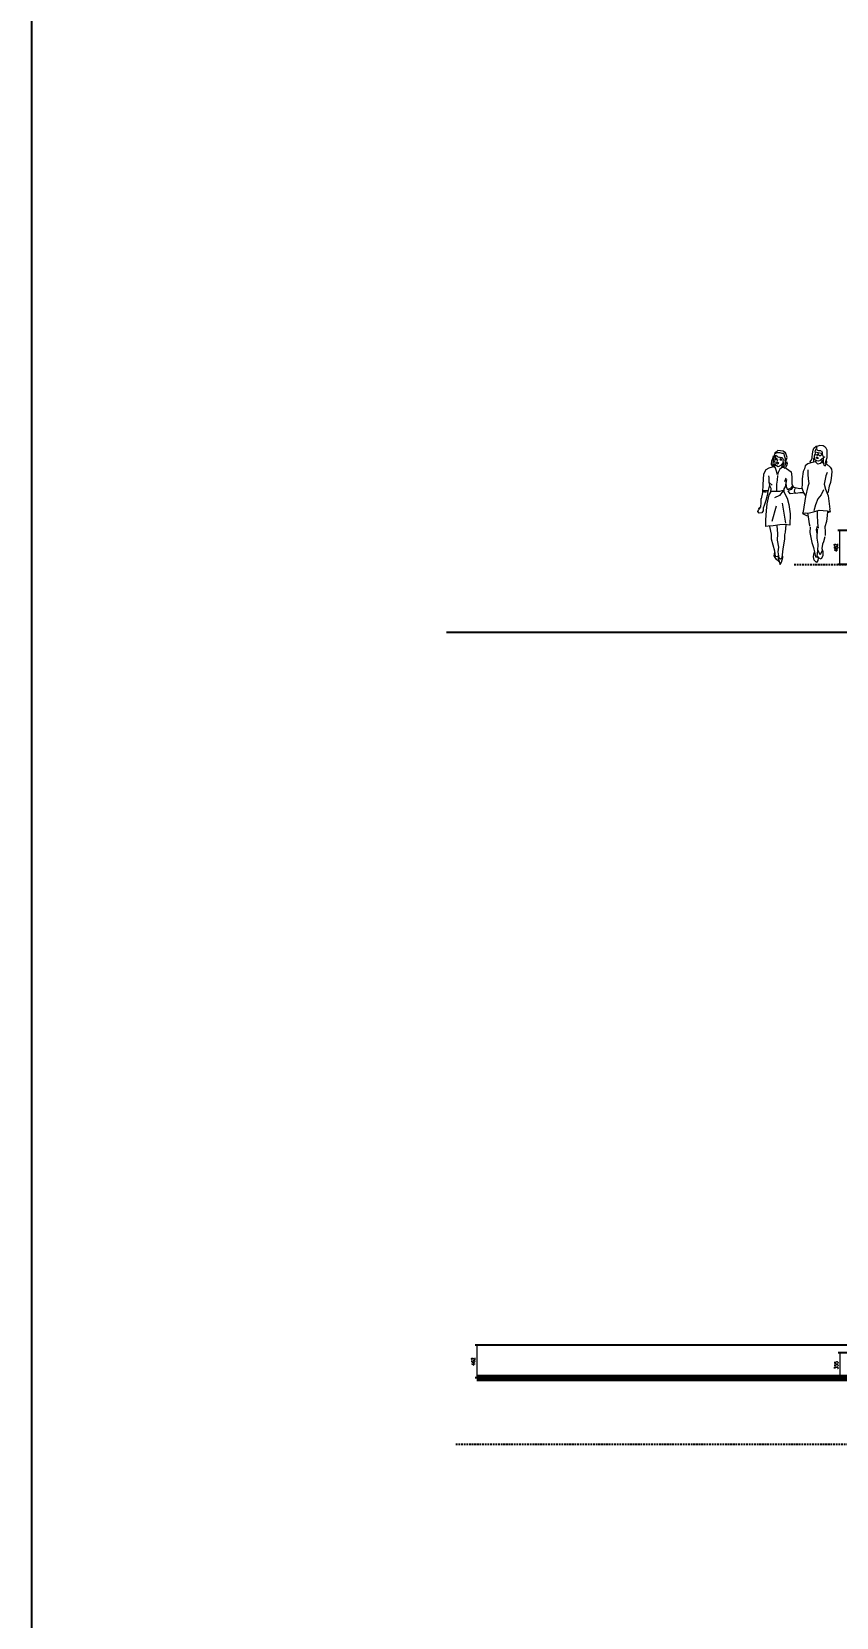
# Model space of a CAD drawing. Header units: millimetres. Extents: x -73920 to 111210, y -48963 to 87920.
# Drawn here: x 10010 to 21442, y 18900 to 41448 of the extents above; entities that cross this region are included whole.
import ezdxf

# ---------------------------------------------------------------- set-up
doc = ezdxf.new("R2010")
doc.units = ezdxf.units.MM
doc.header["$LTSCALE"] = 100
doc.header["$MEASUREMENT"] = 0
doc.linetypes.add('DOT2', pattern=[0.125, 0, -0.125])
doc.linetypes.add('HIDDEN', pattern=[0.375, 0.25, -0.125])
for name, color, linetype in [('A-HATCH', 251, 'Continuous'), ('POTONGAN', 5, 'Continuous'), ('water', 150, 'DOT2')]:
    doc.layers.add(name, color=color, linetype=linetype)
doc.layers.add('EFECTOS', color=151, linetype='Continuous', lineweight=20)
doc.styles.add('DIM25', font='simplex.shx', dxfattribs={"width": 0.85, "height": 50})
doc.dimstyles.new('DIM25', dxfattribs={"dimtxt": 500, "dimasz": 1, "dimexe": 25, "dimexo": 20, "dimgap": 25, "dimtad": 1, "dimdec": 0, "dimzin": 0, "dimdsep": 46, "dimtxsty": 'DIM25', "dimblk": 'Tick', "dimcen": 0.09, "dimdle": 25, "dimclrd": 256, "dimclre": 256, "dimclrt": 1, "dimadec": 0, "dimazin": 0, "dimtfac": 1, "dimtdec": 0, "dimtix": 1, "dimtmove": 2, "dimatfit": 3, "dimldrblk": 'Tick', "dimfxl": 1, "dimtolj": 1, "dimtzin": 0, "dimlwd": 5, "dimarcsym": 0})

# ---------------------------------------------------------------- blocks, each defined once
blk = doc.blocks.new('Tick')
at = {"const_width": 4}
blk.add_lwpolyline([(-7, -7), (7, 7)], dxfattribs=at)
blk = doc.blocks.new('*D128')
at = {"layer": 'A-HATCH', "lineweight": -2, "transparency": 16777216}
for p, q in [((21722, 22768), (16310, 22768)), ((21722, 22306), (16310, 22306))]:
    blk.add_line(p, q, dxfattribs=at)
at = {"layer": 'A-HATCH', "lineweight": 5, "transparency": 16777216}
blk.add_line((16335, 22767), (16335, 22307), dxfattribs=at)
at = {"layer": 'DEFPOINTS', "color": 0, "transparency": 16777216}
for p in [(21742, 22768), (16335, 22306), (21742, 22306)]:
    blk.add_point(p, dxfattribs=at)
at = {"layer": 'A-HATCH', "lineweight": 5, "transparency": 16777216}
for p, rotation in [((16335, 22768), 90), ((16335, 22306), 270)]:
    blk.add_blockref('Tick', p, dxfattribs=dict(at, rotation=rotation))
at = {"layer": 'A-HATCH', "color": 1, "transparency": 16777216, "insert": (16285, 22537), "char_height": 50, "attachment_point": 5, "rotation": 90, "style": 'DIM25'}
blk.add_mtext('\\A1;462', dxfattribs=at)
blk = doc.blocks.new('*D129')
at = {"layer": 'A-HATCH', "lineweight": -2, "transparency": 16777216}
for p, q in [((21722, 22661), (21467, 22661)), ((21702, 22306), (21467, 22306))]:
    blk.add_line(p, q, dxfattribs=at)
at = {"layer": 'A-HATCH', "lineweight": 5, "transparency": 16777216}
blk.add_line((21492, 22660), (21492, 22307), dxfattribs=at)
at = {"layer": 'DEFPOINTS', "color": 0, "transparency": 16777216}
for p in [(21742, 22661), (21492, 22306), (21722, 22306)]:
    blk.add_point(p, dxfattribs=at)
at = {"layer": 'A-HATCH', "lineweight": 5, "transparency": 16777216}
for p, rotation in [((21492, 22661), 90), ((21492, 22306), 270)]:
    blk.add_blockref('Tick', p, dxfattribs=dict(at, rotation=rotation))
at = {"layer": 'A-HATCH', "color": 1, "transparency": 16777216, "insert": (21442, 22484), "char_height": 50, "attachment_point": 5, "rotation": 90, "style": 'DIM25'}
blk.add_mtext('\\A1;355', dxfattribs=at)
blk = doc.blocks.new('*D132')
at = {"layer": 'A-HATCH', "lineweight": -2, "transparency": 16777216}
for p, q in [((21595, 34354), (21464, 34354)), ((21595, 33871), (21464, 33871))]:
    blk.add_line(p, q, dxfattribs=at)
at = {"layer": 'A-HATCH', "lineweight": 5, "transparency": 16777216}
blk.add_line((21489, 34353), (21489, 33872), dxfattribs=at)
at = {"layer": 'DEFPOINTS', "color": 0, "transparency": 16777216}
for p in [(21615, 34354), (21489, 33871), (21615, 33871)]:
    blk.add_point(p, dxfattribs=at)
at = {"layer": 'A-HATCH', "lineweight": 5, "transparency": 16777216}
for p, rotation in [((21489, 34354), 90), ((21489, 33871), 270)]:
    blk.add_blockref('Tick', p, dxfattribs=dict(at, rotation=rotation))
at = {"layer": 'A-HATCH', "color": 1, "transparency": 16777216, "insert": (21439, 34112), "char_height": 50, "attachment_point": 5, "rotation": 90, "style": 'DIM25'}
blk.add_mtext('\\A1;482', dxfattribs=at)
blk = doc.blocks.new('Pe1-m17')
for p, q in [((-0.317, 1.57), (-0.336, 1.553)), ((-0.277, 1.563), (-0.317, 1.57)), ((-0.243, 1.558), (-0.277, 1.563)), ((0.17, 1.523), (0.18, 1.572)), ((0.18, 1.572), (0.192, 1.602)), ((0.192, 1.602), (0.223, 1.63)), ((0.209, 1.553), (0.214, 1.569)), ((0.214, 1.569), (0.229, 1.592)), ((0.223, 1.63), (0.237, 1.629)), ((0.229, 1.592), (0.236, 1.599)), ((0.239, 1.579), (0.231, 1.589)), ((0.233, 1.613), (0.234, 1.625)), ((0.236, 1.599), (0.233, 1.613)), ((0.237, 1.629), (0.265, 1.639)), ((0.247, 1.569), (0.239, 1.579)), ((0.26, 1.563), (0.247, 1.569)), ((0.279, 1.563), (0.26, 1.563)), ((0.321, 1.635), (0.265, 1.64)), ((0.293, 1.563), (0.279, 1.563)), ((0.296, 1.567), (0.307, 1.539)), ((0.348, 1.618), (0.321, 1.635)), ((0.362, 1.602), (0.348, 1.618)), ((0.377, 1.576), (0.362, 1.602)), ((0.377, 1.549), (0.377, 1.576)), ((-0.403, 1.374), (-0.401, 1.424)), ((-0.387, 1.35), (-0.403, 1.374)), ((-0.401, 1.424), (-0.385, 1.456)), ((-0.348, 1.356), (-0.395, 1.333)), ((-0.381, 1.425), (-0.388, 1.373)), ((-0.388, 1.373), (-0.356, 1.374)), ((-0.364, 1.353), (-0.387, 1.35)), ((-0.385, 1.456), (-0.375, 1.496)), ((-0.373, 1.481), (-0.381, 1.425)), ((-0.361, 1.521), (-0.373, 1.481)), ((-0.35, 1.322), (-0.371, 1.339)), ((-0.336, 1.553), (-0.361, 1.536)), ((-0.327, 1.538), (-0.361, 1.521)), ((-0.358, 1.418), (-0.351, 1.459)), ((-0.353, 1.395), (-0.358, 1.418)), ((-0.348, 1.361), (-0.353, 1.395)), ((-0.351, 1.486), (-0.344, 1.502)), ((-0.351, 1.459), (-0.351, 1.486)), ((-0.31, 1.342), (-0.348, 1.361)), ((-0.346, 1.459), (-0.344, 1.449)), ((-0.331, 1.457), (-0.346, 1.459)), ((-0.344, 1.502), (-0.325, 1.488)), ((-0.344, 1.449), (-0.329, 1.449)), ((-0.334, 1.401), (-0.333, 1.391)), ((-0.309, 1.398), (-0.334, 1.401)), ((-0.333, 1.391), (-0.321, 1.383)), ((-0.327, 1.452), (-0.331, 1.457)), ((-0.315, 1.442), (-0.329, 1.425)), ((-0.329, 1.425), (-0.323, 1.416)), ((-0.284, 1.538), (-0.327, 1.538)), ((-0.325, 1.488), (-0.31, 1.474)), ((-0.321, 1.383), (-0.302, 1.391)), ((-0.31, 1.474), (-0.292, 1.482)), ((-0.27, 1.361), (-0.31, 1.342)), ((-0.3, 1.391), (-0.309, 1.398)), ((-0.292, 1.482), (-0.287, 1.472)), ((-0.287, 1.472), (-0.257, 1.469)), ((-0.278, 1.447), (-0.287, 1.444)), ((-0.287, 1.444), (-0.284, 1.439)), ((-0.255, 1.528), (-0.284, 1.538)), ((-0.284, 1.439), (-0.261, 1.439)), ((-0.268, 1.447), (-0.278, 1.447)), ((-0.238, 1.408), (-0.27, 1.361)), ((-0.261, 1.439), (-0.268, 1.447)), ((-0.263, 1.353), (-0.243, 1.336)), ((-0.257, 1.469), (-0.24, 1.444)), ((-0.228, 1.525), (-0.255, 1.528)), ((-0.251, 1.379), (-0.246, 1.354)), ((-0.24, 1.444), (-0.248, 1.418)), ((-0.248, 1.418), (-0.233, 1.39)), ((-0.246, 1.354), (-0.216, 1.35)), ((-0.224, 1.545), (-0.243, 1.558)), ((-0.233, 1.39), (-0.24, 1.362)), ((-0.221, 1.496), (-0.228, 1.525)), ((-0.207, 1.543), (-0.224, 1.545)), ((-0.207, 1.452), (-0.221, 1.496)), ((-0.216, 1.35), (-0.203, 1.393)), ((-0.214, 1.432), (-0.207, 1.452)), ((-0.203, 1.393), (-0.214, 1.432)), ((-0.196, 1.353), (-0.214, 1.318)), ((-0.196, 1.498), (-0.207, 1.543)), ((-0.203, 1.418), (-0.186, 1.469)), ((-0.186, 1.469), (-0.196, 1.498)), ((-0.186, 1.385), (-0.196, 1.353)), ((-0.192, 1.415), (-0.186, 1.385)), ((0.07, 1.352), (0.057, 1.313)), ((0.104, 1.381), (0.07, 1.352)), ((0.148, 1.394), (0.104, 1.381)), ((0.14, 1.409), (0.15, 1.424)), ((0.145, 1.401), (0.14, 1.409)), ((0.173, 1.402), (0.148, 1.394)), ((0.15, 1.424), (0.167, 1.459)), ((0.167, 1.475), (0.17, 1.523)), ((0.167, 1.459), (0.167, 1.475)), ((0.211, 1.411), (0.173, 1.402)), ((0.194, 1.466), (0.186, 1.45)), ((0.186, 1.45), (0.186, 1.416)), ((0.201, 1.49), (0.204, 1.512)), ((0.204, 1.464), (0.201, 1.49)), ((0.206, 1.444), (0.204, 1.464)), ((0.209, 1.532), (0.206, 1.515)), ((0.206, 1.515), (0.217, 1.508)), ((0.214, 1.433), (0.206, 1.444)), ((0.292, 1.525), (0.209, 1.544)), ((0.209, 1.544), (0.209, 1.532)), ((0.216, 1.425), (0.211, 1.411)), ((0.233, 1.422), (0.214, 1.433)), ((0.218, 1.407), (0.214, 1.41)), ((0.217, 1.508), (0.238, 1.514)), ((0.23, 1.392), (0.218, 1.407)), ((0.247, 1.468), (0.224, 1.473)), ((0.224, 1.473), (0.23, 1.466)), ((0.23, 1.466), (0.234, 1.457)), ((0.247, 1.379), (0.23, 1.392)), ((0.255, 1.419), (0.233, 1.422)), ((0.246, 1.519), (0.234, 1.501)), ((0.234, 1.501), (0.236, 1.491)), ((0.234, 1.457), (0.255, 1.461)), ((0.238, 1.514), (0.247, 1.521)), ((0.247, 1.521), (0.254, 1.521)), ((0.257, 1.462), (0.247, 1.468)), ((0.281, 1.385), (0.247, 1.379)), ((0.254, 1.521), (0.251, 1.522)), ((0.251, 1.522), (0.254, 1.51)), ((0.254, 1.51), (0.265, 1.499)), ((0.281, 1.429), (0.255, 1.419)), ((0.265, 1.499), (0.287, 1.499)), ((0.304, 1.446), (0.281, 1.429)), ((0.3, 1.413), (0.281, 1.385)), ((0.287, 1.499), (0.298, 1.51)), ((0.305, 1.521), (0.292, 1.524)), ((0.298, 1.51), (0.305, 1.521)), ((0.3, 1.432), (0.3, 1.413)), ((0.319, 1.462), (0.304, 1.446)), ((0.304, 1.411), (0.321, 1.398)), ((0.307, 1.539), (0.308, 1.519)), ((0.308, 1.519), (0.312, 1.505)), ((0.312, 1.505), (0.319, 1.485)), ((0.319, 1.485), (0.335, 1.481)), ((0.326, 1.485), (0.319, 1.466)), ((0.319, 1.466), (0.321, 1.439)), ((0.321, 1.439), (0.32, 1.415)), ((0.32, 1.415), (0.322, 1.405)), ((0.322, 1.405), (0.327, 1.393)), ((0.327, 1.393), (0.327, 1.382)), ((0.327, 1.382), (0.329, 1.362)), ((0.329, 1.362), (0.347, 1.356)), ((0.335, 1.481), (0.346, 1.477)), ((0.347, 1.356), (0.359, 1.368)), ((0.358, 1.435), (0.35, 1.387)), ((0.359, 1.368), (0.365, 1.384)), ((0.365, 1.384), (0.374, 1.404)), ((0.37, 1.441), (0.375, 1.47)), ((0.374, 1.404), (0.37, 1.441)), ((0.373, 1.375), (0.42, 1.333)), ((0.375, 1.498), (0.377, 1.519)), ((0.375, 1.47), (0.375, 1.498)), ((0.377, 1.519), (0.377, 1.549)), ((-0.516, 1.238), (-0.526, 1.093)), ((-0.483, 1.298), (-0.516, 1.238)), ((-0.443, 1.323), (-0.483, 1.298)), ((-0.395, 1.333), (-0.443, 1.323)), ((-0.438, 1.191), (-0.441, 1.211)), ((-0.438, 1.123), (-0.438, 1.191)), ((-0.425, 1.065), (-0.438, 1.123)), ((-0.395, 1.083), (-0.437, 1.118)), ((-0.333, 1.278), (-0.35, 1.322)), ((-0.326, 1.151), (-0.337, 1.095)), ((-0.32, 1.229), (-0.333, 1.278)), ((-0.322, 1.219), (-0.326, 1.151)), ((-0.313, 1.261), (-0.32, 1.229)), ((-0.288, 1.307), (-0.313, 1.261)), ((-0.25, 1.337), (-0.288, 1.307)), ((-0.236, 1.329), (-0.243, 1.337)), ((-0.243, 1.336), (-0.195, 1.318)), ((-0.214, 1.318), (-0.236, 1.329)), ((-0.202, 1.18), (-0.222, 1.131)), ((-0.193, 1.16), (-0.213, 1.058)), ((-0.193, 1.06), (-0.197, 1.123)), ((-0.195, 1.318), (-0.127, 1.271)), ((-0.127, 1.271), (-0.118, 1.198)), ((-0.118, 1.198), (-0.118, 1.151)), ((-0.118, 1.151), (-0.118, 1.095)), ((0.028, 1.173), (0.026, 1.09)), ((0.039, 1.274), (0.028, 1.173)), ((0.057, 1.313), (0.039, 1.274)), ((0.107, 1.297), (0.107, 1.23)), ((0.107, 1.23), (0.112, 1.172)), ((0.112, 1.172), (0.119, 1.106)), ((0.34, 1.119), (0.337, 1.094)), ((0.358, 1.211), (0.34, 1.119)), ((0.375, 1.262), (0.358, 1.211)), ((0.422, 1.118), (0.405, 1.069)), ((0.42, 1.333), (0.437, 1.309)), ((0.435, 1.181), (0.422, 1.118)), ((0.441, 1.27), (0.435, 1.181)), ((0.437, 1.309), (0.441, 1.27)), ((-0.552, 0.835), (-0.552, 0.896)), ((-0.531, 0.98), (-0.551, 0.89)), ((-0.526, 1.093), (-0.531, 0.98)), ((-0.518, 1.002), (-0.531, 1.015)), ((-0.503, 0.982), (-0.528, 0.988)), ((-0.488, 1.002), (-0.518, 1.002)), ((-0.486, 0.982), (-0.503, 0.982)), ((-0.455, 1.008), (-0.488, 1.002)), ((-0.463, 0.988), (-0.486, 0.982)), ((-0.468, 0.935), (-0.483, 0.868)), ((-0.455, 0.993), (-0.468, 0.935)), ((-0.465, 0.817), (-0.438, 0.945)), ((-0.433, 1.085), (-0.455, 0.993)), ((-0.438, 0.945), (-0.413, 0.982)), ((-0.408, 1.035), (-0.425, 1.065)), ((-0.413, 0.982), (-0.408, 1.035)), ((-0.291, 0.993), (-0.41, 0.993)), ((-0.291, 0.937), (-0.361, 0.903)), ((-0.337, 1.095), (-0.337, 0.998)), ((-0.229, 1.013), (-0.291, 0.993)), ((-0.243, 1), (-0.291, 0.937)), ((-0.23, 1.028), (-0.233, 0.99)), ((-0.233, 0.99), (-0.183, 0.9)), ((-0.213, 1.058), (-0.23, 1.028)), ((-0.177, 1.013), (-0.193, 1.06)), ((-0.183, 0.9), (-0.16, 0.81)), ((-0.135, 1.04), (-0.177, 1.023)), ((-0.143, 0.958), (-0.17, 1.002)), ((-0.127, 1.02), (-0.165, 1.005)), ((-0.062, 0.968), (-0.143, 0.958)), ((-0.113, 1.068), (-0.135, 1.04)), ((-0.113, 1.038), (-0.127, 1.02)), ((-0.118, 1.095), (-0.1, 1.063)), ((-0.09, 1.063), (-0.113, 1.038)), ((-0.093, 1.054), (-0.055, 1.044)), ((-0.078, 1.034), (-0.086, 0.999)), ((-0.086, 0.999), (-0.073, 0.97)), ((-0.064, 0.967), (-0.008, 0.977)), ((-0.055, 1.044), (-0.007, 1.036)), ((-0.008, 0.977), (0.043, 0.978)), ((-0.007, 1.036), (0.021, 1.04)), ((0.026, 1.09), (0.021, 1.044)), ((0.021, 1.044), (0.049, 0.964)), ((0.074, 0.923), (0.042, 0.712)), ((0.049, 0.968), (0.073, 0.931)), ((0.104, 1.064), (0.074, 0.923)), ((0.119, 1.106), (0.104, 1.064)), ((0.291, 0.946), (0.245, 0.891)), ((0.324, 1.018), (0.291, 0.946)), ((0.337, 1.094), (0.356, 1.024)), ((0.356, 1.024), (0.393, 0.932)), ((0.391, 0.992), (0.385, 0.972)), ((0.405, 1.069), (0.39, 0.991)), ((0.393, 0.932), (0.413, 0.745)), ((-0.596, 0.712), (-0.586, 0.735)), ((-0.58, 0.687), (-0.596, 0.712)), ((-0.586, 0.735), (-0.566, 0.76)), ((-0.582, 0.751), (-0.578, 0.764)), ((-0.575, 0.749), (-0.582, 0.751)), ((-0.541, 0.692), (-0.58, 0.687)), ((-0.578, 0.764), (-0.556, 0.775)), ((-0.556, 0.775), (-0.552, 0.835)), ((-0.523, 0.722), (-0.541, 0.692)), ((-0.506, 0.797), (-0.523, 0.757)), ((-0.523, 0.757), (-0.523, 0.722)), ((-0.483, 0.868), (-0.506, 0.797)), ((-0.483, 0.592), (-0.475, 0.72)), ((-0.475, 0.72), (-0.465, 0.817)), ((-0.34, 0.785), (-0.402, 0.57)), ((-0.257, 0.827), (-0.209, 0.549)), ((-0.16, 0.81), (-0.143, 0.677)), ((-0.143, 0.677), (-0.147, 0.517)), ((0.038, 0.706), (0.029, 0.684)), ((0.029, 0.684), (0.073, 0.691)), ((0.101, 0.645), (0.036, 0.678)), ((0.073, 0.691), (0.11, 0.687)), ((0.099, 0.687), (0.11, 0.637)), ((0.11, 0.687), (0.184, 0.706)), ((0.184, 0.706), (0.264, 0.73)), ((0.212, 0.806), (0.191, 0.719)), ((0.245, 0.891), (0.212, 0.806)), ((0.239, 0.715), (0.239, 0.667)), ((0.264, 0.73), (0.378, 0.721)), ((0.38, 0.71), (0.376, 0.654)), ((0.378, 0.721), (0.424, 0.708)), ((0.42, 0.708), (0.38, 0.693)), ((0.424, 0.708), (0.415, 0.743)), ((-0.483, 0.502), (-0.483, 0.592)), ((-0.453, 0.504), (-0.483, 0.502)), ((-0.383, 0.509), (-0.453, 0.504)), ((-0.433, 0.501), (-0.411, 0.394)), ((-0.286, 0.525), (-0.383, 0.509)), ((-0.317, 0.397), (-0.327, 0.513)), ((-0.218, 0.527), (-0.286, 0.525)), ((-0.147, 0.517), (-0.218, 0.527)), ((-0.205, 0.523), (-0.213, 0.419)), ((0.11, 0.637), (0.125, 0.536)), ((0.125, 0.536), (0.134, 0.506)), ((0.136, 0.491), (0.133, 0.415)), ((0.239, 0.501), (0.221, 0.453)), ((0.221, 0.453), (0.234, 0.4)), ((0.237, 0.336), (0.242, 0.458)), ((0.239, 0.667), (0.241, 0.545)), ((0.241, 0.545), (0.252, 0.477)), ((0.242, 0.458), (0.247, 0.468)), ((0.369, 0.571), (0.345, 0.495)), ((0.345, 0.495), (0.347, 0.431)), ((0.376, 0.654), (0.369, 0.571)), ((-0.411, 0.394), (-0.411, 0.327)), ((-0.411, 0.327), (-0.363, 0.157)), ((-0.321, 0.31), (-0.317, 0.397)), ((-0.302, 0.208), (-0.321, 0.31)), ((-0.224, 0.324), (-0.247, 0.186)), ((-0.222, 0.382), (-0.224, 0.324)), ((-0.213, 0.419), (-0.222, 0.382)), ((0.133, 0.415), (0.163, 0.275)), ((0.163, 0.275), (0.186, 0.207)), ((0.249, 0.25), (0.237, 0.336)), ((0.244, 0.159), (0.249, 0.25)), ((0.313, 0.25), (0.302, 0.189)), ((0.328, 0.283), (0.313, 0.25)), ((0.343, 0.356), (0.328, 0.283)), ((0.347, 0.431), (0.347, 0.375)), ((-0.368, 0.087), (-0.36, 0.14)), ((-0.341, 0.041), (-0.368, 0.087)), ((-0.363, 0.157), (-0.353, 0.085)), ((-0.353, 0.085), (-0.314, 0.077)), ((-0.302, 0.009), (-0.341, 0.041)), ((-0.312, 0.145), (-0.302, 0.208)), ((-0.297, 0.058), (-0.312, 0.145)), ((-0.31, 0.099), (-0.31, 0.056)), ((-0.31, 0.056), (-0.285, -0.034)), ((-0.278, 0.041), (-0.297, 0.058)), ((-0.261, 0.058), (-0.278, 0.041)), ((-0.263, 0), (-0.247, 0.063)), ((-0.247, 0.186), (-0.261, 0.058)), ((-0.247, 0.063), (-0.251, 0.106)), ((0.186, 0.207), (0.211, 0.073)), ((0.186, 0.073), (0.196, 0.136)), ((0.196, 0.027), (0.186, 0.073)), ((0.227, -0.006), (0.196, 0.027)), ((0.211, 0.073), (0.242, 0.068)), ((0.244, 0.022), (0.227, -0.006)), ((0.239, 0.09), (0.244, 0.159)), ((0.264, 0.057), (0.239, 0.09)), ((0.252, 0.057), (0.244, 0.022)), ((0.267, 0.129), (0.249, 0.162)), ((0.295, 0.042), (0.264, 0.057)), ((0.277, 0.101), (0.267, 0.129)), ((0.305, 0.162), (0.277, 0.101)), ((0.318, 0.093), (0.295, 0.042)), ((0.302, 0.189), (0.315, 0.151)), ((0.315, 0.151), (0.318, 0.093)), ((-0.285, -0.034), (-0.263, 0))]:
    blk.add_line(p, q)

msp = doc.modelspace()

# ---------------------------------------------------------------- linework, layer by layer
at = {"layer": 'A-HATCH', "linetype": 'HIDDEN'}
for p, q in [((20844.40833309, 33871.40020208), (40930.09096282, 33871.40020208)), ((16035.87273264, 21360.82676583), (36121.55536237, 21360.82676583))]:
    msp.add_line(p, q, dxfattribs=at)
at = {"layer": 'A-HATCH', "color": 0, "linetype": 'ByBlock', "lineweight": 200}
msp.add_line((16334.96082651, 22306.03136931), (41366.49688298, 22306.03136931), dxfattribs=at)
at = {"layer": 'POTONGAN', "linetype": 'Continuous'}
msp.add_line((36368.92894696, 32906.36522965), (15904.05981102, 32906.36522965), dxfattribs=at)
at = {"layer": 'water', "color": 0, "linetype": 'ByBlock', "lineweight": 25}
msp.add_lwpolyline([(10010, 68270), (44240, 68270), (44240, -23040), (10010, -23040)], close=True, dxfattribs=at)

# ---------------------------------------------------------------- block references
at = {"layer": 'EFECTOS', "color": 0, "ltscale": 0.2, "xscale": 1011, "yscale": 1011, "zscale": 1011}
msp.add_blockref('Pe1-m17', (20931.17960984, 33905.91244518), dxfattribs=at)

# ---------------------------------------------------------------- dimensions: what is measured, and where the dimension line sits
at = {"layer": 'A-HATCH', "color": 2}
dim = msp.add_linear_dim(base=(21488.63073484, 33871.40020208), p1=(21614.58033607, 34353.54111203), p2=(21614.58033607, 33871.40020208), angle=90, dimstyle='DIM25', dxfattribs=at)
dim.commit()
dim.dimension.update_dxf_attribs({"geometry": '*D132', "text_midpoint": (21438.63073484, 34112.47065706)})
at = {"layer": 'A-HATCH', "color": 1}
for base, p1, p2, picture, middle in [((16334.96082651, 22306.03136931), (21742.2300173, 22767.58952142), (21742.2300173, 22306.03136931), '*D128', (16284.96082651, 22536.81044536)), ((21491.8168902, 22306.03136931), (21742.2300173, 22661.07794055), (21722.2300173, 22306.03136931), '*D129', (21441.8168902, 22483.55465493))]:
    dim = msp.add_linear_dim(base=base, p1=p1, p2=p2, angle=90, dimstyle='DIM25', dxfattribs=at)
    dim.commit()
    dim.dimension.update_dxf_attribs({"geometry": picture, "text_midpoint": middle})

doc.saveas('drawing.dxf')
